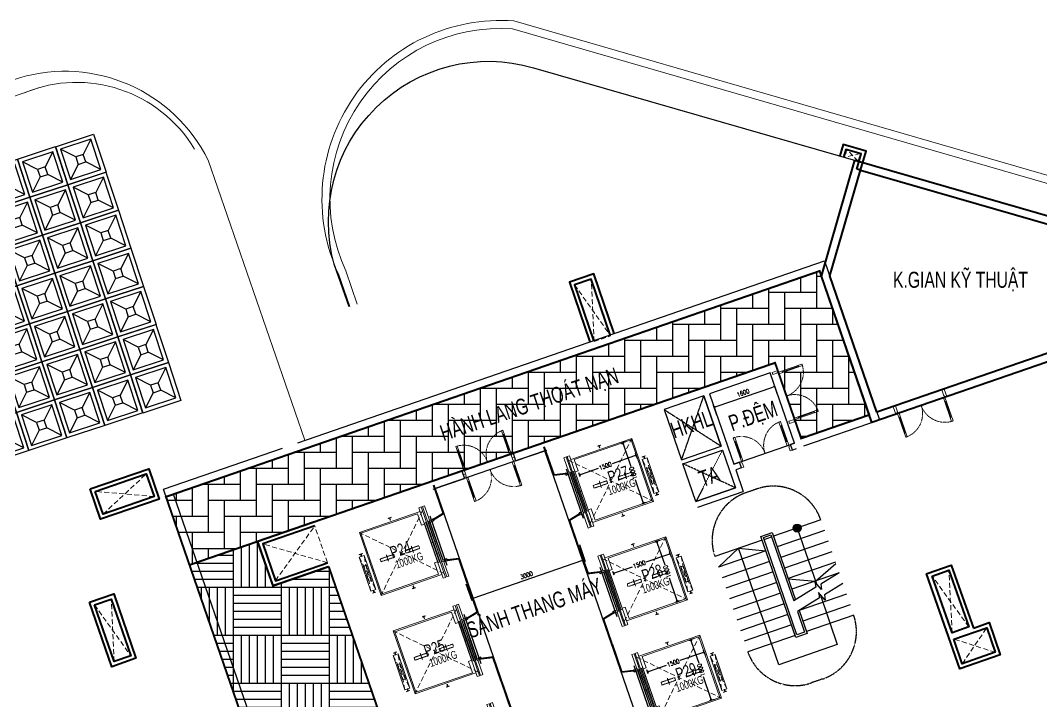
# Model space of a CAD drawing. Header units: millimetres. Extents: x -1307397 to 11565522512, y -626897 to 1138105.
# Drawn here: x 126682 to 152192, y 21143 to 38149 of the extents above; entities that cross this region are included whole.
import ezdxf
from ezdxf.enums import TextEntityAlignment as Align
from ezdxf.xclip import XClip

# ---------------------------------------------------------------- set-up
doc = ezdxf.new("R2010")
doc.units = ezdxf.units.MM
doc.header["$MEASUREMENT"] = 0
doc.header["$XCLIPFRAME"] = 0
for name, pattern in [('HIDDEN', [0.375, 0.25, -0.125]), ('Xref_NT1+NT2_MBDV Cot vach_220729$0$CENTERX2', [4, 2.5, -0.5, 0.5, -0.5]), ('Xref_ST_MBDV Cot vach 30.7.2022$0$CENTERX2', [4, 2.5, -0.5, 0.5, -0.5]), ('Xref_ST_MBDV Cot vach 30.7.2022$0$HIDDEN', [0.375, 0.25, -0.125]), ('Xref_ST_MBDV Cot vach 30.7.2022$0$HIDDEN2', [0.1875, 0.125, -0.0625]), ('Xref_ST_MBDV Cot vach 30.7.2022$0$PHANTOMX2', [5, 2.5, -0.5, 0.5, -0.5, 0.5, -0.5])]:
    doc.linetypes.add(name, pattern=pattern)
for name, color, linetype in [('1-CAPLANH', 4, 'Continuous'), ('AUDIT_I_220808132811-12', 1, 'Continuous'), ('ccu12-Thay', 7, 'Continuous'), ('KT-Net manh', 139, 'Continuous'), ('KT-Tuong', 1, 'Continuous'), ('THAY', 8, 'Continuous'), ('THIET BI', 13, 'Continuous'), ('Xref_NT1+NT2_MBDV Cot vach_220729$0$KT-Text', 7, 'Continuous'), ('Xref_ST_MBDV Cot vach 30.7.2022$0$A-FLOR-STRS-ARROW', 8, 'Continuous'), ('Xref_ST_MBDV Cot vach 30.7.2022$0$KT-Khuat', 9, 'Xref_ST_MBDV Cot vach 30.7.2022$0$HIDDEN'), ('Xref_ST_MBDV Cot vach 30.7.2022$0$KT-Net manh', 139, 'Continuous'), ('Xref_ST_MBDV Cot vach 30.7.2022$0$KT-Text', 7, 'Continuous'), ('Xref_ST_MBDV Cot vach 30.7.2022$0$KT-Thay', 7, 'Continuous'), ('Xref_ST_MBDV Cot vach 30.7.2022$0$KT-Tuong', 1, 'Continuous')]:
    doc.layers.add(name, color=color, linetype=linetype)
for name, color, linetype, lineweight in [('AUDIT_I_220808132811-11', 7, 'Continuous', 9), ('KT-Kich thuoc', 159, 'Continuous', 18), ('KT-lomo nuoc', 3, 'HIDDEN', 5), ('KT-Net cat', 1, 'Continuous', 40), ('SPE-MEP-HVAC', 140, 'Continuous', 0), ('Xref_ST_MBDV Cot vach 30.7.2022$0$CUA', 37, 'Continuous', 13), ('Xref_ST_MBDV Cot vach 30.7.2022$0$KT-Noi that', 36, 'Continuous', 9)]:
    doc.layers.add(name, color=color, linetype=linetype, lineweight=lineweight)
doc.styles.add('Xref_NT1+NT2_MBDV Cot vach_220729$0$Arial', font='arial.ttf', dxfattribs={"width": 0.7})
doc.styles.add('Xref_ST_MBDV Cot vach 30.7.2022$0$Arial', font='arial.ttf', dxfattribs={"width": 0.7})
doc.styles.add('Xref_ST_MBDV Cot vach 30.7.2022$0$DIM', font='vnsimli.shx', dxfattribs={"width": 0.7})
doc.styles.add('Xref_ST_MBDV Cot vach 30.7.2022$0$xref.N.Cot vach tang N2$0$DIM', font='vnsimli.shx', dxfattribs={"width": 0.7})
doc.dimstyles.new('Xref_ST_MBDV Cot vach 30.7.2022$0$CCU 1-100 A1', dxfattribs={"dimscale": 100, "dimtxt": 2.2, "dimasz": 1, "dimexe": 1, "dimexo": 0, "dimgap": 1, "dimtad": 1, "dimdec": 0, "dimdsep": 46, "dimtxsty": 'Xref_ST_MBDV Cot vach 30.7.2022$0$DIM', "dimblk1": 'Xref_ST_MBDV Cot vach 30.7.2022$0$_ARCHTICK', "dimblk2": 'Xref_ST_MBDV Cot vach 30.7.2022$0$_ARCHTICK', "dimsah": 1, "dimcen": 0, "dimdle": 1, "dimclrd": 256, "dimclre": 256, "dimclrt": 31, "dimadec": 0, "dimazin": 0, "dimtfac": 1, "dimtdec": 0, "dimtix": 1, "dimtmove": 2, "dimatfit": 3, "dimldrblk": 'Xref_ST_MBDV Cot vach 30.7.2022$0$_ARCHTICK', "dimfxl": 8, "dimtolj": 1, "dimarcsym": 0})
doc.dimstyles.new('Xref_ST_MBDV Cot vach 30.7.2022$0$xref.N.Cot vach tang N2$0$CCU 1-100 A1', dxfattribs={"dimscale": 100, "dimtxt": 2.2, "dimasz": 1, "dimexe": 1, "dimexo": 0, "dimgap": 1, "dimtad": 1, "dimdec": 0, "dimdsep": 46, "dimtxsty": 'Xref_ST_MBDV Cot vach 30.7.2022$0$xref.N.Cot vach tang N2$0$DIM', "dimblk1": 'Xref_ST_MBDV Cot vach 30.7.2022$0$xref.N.Cot vach tang N2$0$_ARCHTICK', "dimblk2": 'Xref_ST_MBDV Cot vach 30.7.2022$0$xref.N.Cot vach tang N2$0$_ARCHTICK', "dimsah": 1, "dimcen": 0, "dimdle": 1, "dimclrd": 256, "dimclre": 256, "dimclrt": 31, "dimadec": 0, "dimazin": 0, "dimtfac": 1, "dimtdec": 0, "dimtix": 1, "dimtmove": 2, "dimatfit": 3, "dimldrblk": 'Xref_ST_MBDV Cot vach 30.7.2022$0$xref.N.Cot vach tang N2$0$_ARCHTICK', "dimfxl": 8, "dimtolj": 1, "dimarcsym": 0})

# ---------------------------------------------------------------- blocks, each defined once
blk = doc.blocks.new('Xref_ST_MBDV Cot vach 30.7.2022$0$xref.N.Cot vach tang N2$0$_Open90')
at = {"color": 0, "linetype": 'ByBlock', "lineweight": -2}
for p, q in [((0, 0), (-1, 0)), ((-0.5, 0.5), (0, 0)), ((0, 0), (-0.5, -0.5))]:
    blk.add_line(p, q, dxfattribs=at)
blk = doc.blocks.new('*D120')
at = {"layer": 'Defpoints', "color": 5, "transparency": 16777216}
for p, q in [((144060, 28507), (145478, 28996)), ((145594, 28813), (145509, 29060)), ((144082, 28290), (143997, 28538))]:
    blk.add_line(p, q, dxfattribs=at)
at = {"layer": 'Defpoints', "color": 0, "transparency": 16777216}
for p in [(145525, 29013), (145594, 28813), (144082, 28290)]:
    blk.add_point(p, dxfattribs=at)
at = {"layer": 'Defpoints', "color": 5, "transparency": 16777216, "xscale": 50, "yscale": 50, "zscale": 50}
for p, rotation in [((145525, 29013), 19.04713795358448), ((144013, 28491), 199.0471379535845)]:
    blk.add_blockref('Xref_ST_MBDV Cot vach 30.7.2022$0$xref.N.Cot vach tang N2$0$_Open90', p, dxfattribs=dict(at, rotation=rotation))
at = {"layer": 'Defpoints', "color": 5, "transparency": 16777216, "insert": (144735, 28851), "char_height": 110, "attachment_point": 5, "rotation": 19.0471, "style": 'Xref_ST_MBDV Cot vach 30.7.2022$0$xref.N.Cot vach tang N2$0$DIM'}
blk.add_mtext('\\A1;1600', dxfattribs=at)
blk = doc.blocks.new('Xref_ST_MBDV Cot vach 30.7.2022$0$xref.N.Cot vach tang N2$0$_ARCHTICK')
at = {"color": 0, "linetype": 'ByBlock', "const_width": 0.15}
blk.add_lwpolyline([(-0.5, -0.5), (0.5, 0.5)], dxfattribs=at)
blk = doc.blocks.new('*U107')
for p, q in [((-1260, -100), (-1300, -100)), ((-1280, -100), (-1280, -525)), ((-90, -100), (-50, -100)), ((-70, -100), (-70, -525)), ((-1260, -525), (-1300, -525)), ((-90, -525), (-50, -525))]:
    blk.add_line(p, q)
for points in [[(-1350, 150), (-1290, 150), (-1290, 40), (-1300, 40), (-1300, 0), (-1350, 0)], [(-1300, 0), (-1260, 0), (-1260, -625), (-1300, -625)], [(-50, 0), (-90, 0), (-90, -625), (-50, -625)], [(0, 150), (-60, 150), (-60, 40), (-50, 40), (-50, 0), (0, 0)]]:
    blk.add_lwpolyline(points, close=True)
at = {"linetype": 'Xref_ST_MBDV Cot vach 30.7.2022$0$HIDDEN2'}
for centre, start, end in [((-1300, 0), 270, 0), ((-50, 0), 180, 270)]:
    blk.add_arc(centre, 625, start, end, dxfattribs=at)
blk = doc.blocks.new('Xref_ST_MBDV Cot vach 30.7.2022$0$_Open90')
at = {"color": 0, "linetype": 'ByBlock', "lineweight": -2}
for p, q in [((0, 0), (-1, 0)), ((-0.5, 0.5), (0, 0)), ((0, 0), (-0.5, -0.5))]:
    blk.add_line(p, q, dxfattribs=at)
blk = doc.blocks.new('*D28')
at = {"layer": 'Defpoints', "color": 5, "transparency": 16777216}
for p, q in [((-2230, 1494), (-2230, 1596)), ((-2180, 1546), (-1728, 1546)), ((-780, 1546), (-1372, 1546)), ((-730, 1457), (-730, 1596))]:
    blk.add_line(p, q, dxfattribs=at)
at = {"layer": 'Defpoints', "color": 0, "transparency": 16777216}
for p in [(-2230, 1546), (-2230, 1494, 0), (-730, 1457, 0)]:
    blk.add_point(p, dxfattribs=at)
at = {"layer": 'Defpoints', "color": 5, "transparency": 16777216, "xscale": 50, "yscale": 50, "zscale": 50, "rotation": 180}
blk.add_blockref('Xref_ST_MBDV Cot vach 30.7.2022$0$_Open90', (-2230, 1546), dxfattribs=at)
at = {"layer": 'Defpoints', "color": 5, "transparency": 16777216, "xscale": 50, "yscale": 50, "zscale": 50}
blk.add_blockref('Xref_ST_MBDV Cot vach 30.7.2022$0$_Open90', (-730, 1546), dxfattribs=at)
at = {"layer": 'Defpoints', "color": 5, "transparency": 16777216, "insert": (-1550, 1546), "char_height": 110, "attachment_point": 5, "style": 'Xref_ST_MBDV Cot vach 30.7.2022$0$DIM'}
blk.add_mtext('\\A1;1500', dxfattribs=at)
blk = doc.blocks.new('Xref_ST_MBDV Cot vach 30.7.2022$0$_ARCHTICK')
at = {"color": 0, "linetype": 'ByBlock', "const_width": 0.15}
blk.add_lwpolyline([(-0.5, -0.5), (0.5, 0.5)], dxfattribs=at)
blk = doc.blocks.new('*D29')
at = {"layer": 'Defpoints', "color": 5, "transparency": 16777216}
for p, q in [((-879, 1950), (-1000, 1950)), ((-950, 1900), (-950, 1328)), ((-950, 400), (-950, 972)), ((-879, 350), (-1000, 350))]:
    blk.add_line(p, q, dxfattribs=at)
at = {"layer": 'Defpoints', "color": 0, "transparency": 16777216}
for p in [(-879, 1950, 0), (-950, 350), (-879, 350, 0)]:
    blk.add_point(p, dxfattribs=at)
at = {"layer": 'Defpoints', "color": 5, "transparency": 16777216, "xscale": 50, "yscale": 50, "zscale": 50}
for p, rotation in [((-950, 1950), 90), ((-950, 350), 270)]:
    blk.add_blockref('Xref_ST_MBDV Cot vach 30.7.2022$0$_Open90', p, dxfattribs=dict(at, rotation=rotation))
at = {"layer": 'Defpoints', "color": 5, "transparency": 16777216, "insert": (-950, 1150), "char_height": 110, "attachment_point": 5, "rotation": 90, "style": 'Xref_ST_MBDV Cot vach 30.7.2022$0$DIM'}
blk.add_mtext('\\A1;1600', dxfattribs=at)
blk = doc.blocks.new('*U34')
for p, q in [((-1260, 525), (-1300, 525)), ((-1280, 100), (-1280, 525)), ((-90, 525), (-50, 525)), ((-70, 100), (-70, 525)), ((-1260, 100), (-1300, 100)), ((-90, 100), (-50, 100))]:
    blk.add_line(p, q)
for points in [[(-1300, 0), (-1260, 0), (-1260, 625), (-1300, 625)], [(-50, 0), (-90, 0), (-90, 625), (-50, 625)], [(-1350, -100), (-1290, -100), (-1290, -40), (-1300, -40), (-1300, 0), (-1350, 0)], [(0, -100), (-60, -100), (-60, -40), (-50, -40), (-50, 0), (0, 0)]]:
    blk.add_lwpolyline(points, close=True)
at = {"linetype": 'Xref_ST_MBDV Cot vach 30.7.2022$0$HIDDEN2'}
for centre, start, end in [((-1300, 0), 0, 90), ((-50, 0), 90, 180)]:
    blk.add_arc(centre, 625, start, end, dxfattribs=at)
blk = doc.blocks.new('*D118')
at = {"layer": 'Defpoints', "color": 5, "transparency": 16777216}
for p, q in [((140648, 25061), (140793, 24641)), ((137988, 23725), (140729, 24672)), ((137812, 24082), (137957, 23662))]:
    blk.add_line(p, q, dxfattribs=at)
at = {"layer": 'Defpoints', "color": 0, "transparency": 16777216}
for p in [(140648, 25061), (140777, 24688), (137812, 24082)]:
    blk.add_point(p, dxfattribs=at)
at = {"layer": 'Defpoints', "color": 5, "transparency": 16777216, "xscale": 50, "yscale": 50, "zscale": 50}
for p, rotation in [((140777, 24688), 19.04747130685699), ((137941, 23709), 199.0474713068569)]:
    blk.add_blockref('Xref_ST_MBDV Cot vach 30.7.2022$0$xref.N.Cot vach tang N2$0$_Open90', p, dxfattribs=dict(at, rotation=rotation))
at = {"layer": 'Defpoints', "color": 5, "transparency": 16777216, "insert": (139325, 24298), "char_height": 110, "attachment_point": 5, "rotation": 19.0475, "style": 'Xref_ST_MBDV Cot vach 30.7.2022$0$xref.N.Cot vach tang N2$0$DIM'}
blk.add_mtext('\\A1;3000', dxfattribs=at)
blk = doc.blocks.new('ĂERWER')
at = {"layer": 'Xref_ST_MBDV Cot vach 30.7.2022$0$KT-Text', "style": 'Xref_ST_MBDV Cot vach 30.7.2022$0$Arial', "width": 0.7}
for s, rotation, p in [('P27', 19.0475, (-61373, 43783)), ('P24', 19.0468, (-66815, 41905)), ('P28', 19.0475, (-60524, 41326)), ('P25', 19.0468, (-65966, 39447)), ('P29', 19.0475, (-59677, 38868))]:
    blk.add_text(s, height=300, rotation=rotation, dxfattribs=at).set_placement(p, align=Align.CENTER)
for rotation, p in [(19.0475, (-61642, 43402)), (19.0468, (-66948, 41571)), (19.0475, (-60794, 40945)), (19.0468, (-66099, 39113)), (19.0475, (-59945, 38487))]:
    blk.add_text('1000KG', height=200, rotation=rotation, dxfattribs=at).set_placement(p)
blk = doc.blocks.new('*U220')
at = {"layer": 'KT-lomo nuoc', "ltscale": 500}
for p, q in [((-403, 19), (0, 0)), ((-312, -159), (-91, 178))]:
    blk.add_line(p, q, dxfattribs=at)
blk.add_lwpolyline([(-312, -159), (-403, 19), (-91, 178), (0, 0)], close=True, dxfattribs=at)
blk = doc.blocks.new('CTN TN T39')
at = {"layer": 'KT-Net cat', "elevation": 0}
for points in [[(-51383, 24778), (-51245, 25257), (-51821, 25424), (-51904, 25135)], [(-51479, 24806), (-51369, 25189), (-51753, 25300), (-51808, 25108)], [(-51383, 24778), (-51479, 24806)]]:
    blk.add_lwpolyline(points, dxfattribs=at)
at = {"layer": 'KT-lomo nuoc', "linetype": 'HIDDEN', "xscale": -0.9999999999999997, "rotation": 10.8976534755902}
blk.add_blockref('*U220', (-51784, 25101, 0), dxfattribs=at)
blk = doc.blocks.new('Bemai')
at = {"layer": 'THIET BI'}
for p, q in [((100, -100), (400, -400)), ((600, -400), (900, -100)), ((100, -900), (400, -600)), ((600, -600), (900, -900))]:
    blk.add_line(p, q, dxfattribs=at)
for points in [[(0, 0), (1000, 0), (1000, -1000), (0, -1000)], [(900, -100), (100, -100), (100, -900), (900, -900)], [(400, -600), (600, -600), (600, -400), (400, -400)]]:
    blk.add_lwpolyline(points, close=True, dxfattribs=at)
blk = doc.blocks.new('bet1')
at = {"layer": 'THAY', "extrusion": (0, 0, -1), "xscale": -1, "zscale": -1, "rotation": 161.8108607022541}
for p in [(40075, -71636, 0), (41025, -71948, 0), (41975, -72260, 0), (42925, -72572, 0), (39763, -72586, 0), (43875, -72884, 0), (40713, -72898, 0), (44825, -73196, 0), (41663, -73210, 0), (42613, -73522, 0), (39451, -73536, 0), (43563, -73834, 0), (40401, -73848, 0), (44513, -74147, 0), (41351, -74160, 0), (42301, -74472, 0), (39139, -74486, 0), (43251, -74784, 0), (40089, -74798, 0), (44201, -75097, 0), (41039, -75110, 0), (41989, -75422, 0), (38826, -75436, 0), (42939, -75734, 0), (39776, -75748, 0), (43889, -76047, 0), (40726, -76060, 0), (41676, -76372, 0), (38514, -76386, 0), (42627, -76684, 0), (39464, -76698, 0), (43577, -76997, 0), (40414, -77010, 0), (41364, -77322, 0), (38202, -77336, 0), (42314, -77634, 0), (39152, -77648, 0), (43264, -77947, 0), (40102, -77960, 0), (41052, -78272, 0), (42002, -78585, 0), (42952, -78897, 0)]:
    blk.add_blockref('Bemai', p, dxfattribs=at)
blk = doc.blocks.new('*U244')
at = {"linetype": 'HIDDEN', "ltscale": 500}
for p, q in [((-774, 1285), (377, 227)), ((-397, 1512), (0, 0))]:
    blk.add_line(p, q, dxfattribs=at)
blk.add_lwpolyline([(-774, 1285), (-397, 1512), (377, 227), (0, 0)], close=True, dxfattribs=at)
blk = doc.blocks.new('*U245')
at = {"linetype": 'HIDDEN', "ltscale": 500}
for p, q in [((405, 1008), (0, 0)), ((-338, 555), (743, 452))]:
    blk.add_line(p, q, dxfattribs=at)
blk.add_lwpolyline([(-338, 555), (405, 1008), (743, 452), (0, 0)], close=True, dxfattribs=at)
blk = doc.blocks.new('*U246')
at = {"linetype": 'HIDDEN', "ltscale": 500}
for p, q in [((-375, -231), (-787, 1277)), ((-1161, 1047), (0, 0))]:
    blk.add_line(p, q, dxfattribs=at)
blk.add_lwpolyline([(-375, -231), (-1161, 1047), (-787, 1277), (0, 0)], close=True, dxfattribs=at)
blk = doc.blocks.new('*U247')
at = {"linetype": 'HIDDEN', "ltscale": 500}
for p, q in [((839, 1216), (0, 0)), ((-313, 512), (1152, 704))]:
    blk.add_line(p, q, dxfattribs=at)
blk.add_lwpolyline([(-313, 512), (839, 1216), (1152, 704), (0, 0)], close=True, dxfattribs=at)
blk = doc.blocks.new('*U234')
at = {"linetype": 'HIDDEN', "ltscale": 500}
for p, q in [((-376, -229), (-782, 1280)), ((-1157, 1051), (0, 0))]:
    blk.add_line(p, q, dxfattribs=at)
blk.add_lwpolyline([(-376, -229), (-1157, 1051), (-782, 1280), (0, 0)], close=True, dxfattribs=at)
blk = doc.blocks.new('*U271')
at = {"linetype": 'HIDDEN', "ltscale": 500}
for p, q in [((668, 1545), (0, 0)), ((-506, 829), (1174, 716))]:
    blk.add_line(p, q, dxfattribs=at)
blk.add_lwpolyline([(-506, 829), (668, 1545), (1174, 716), (0, 0)], close=True, dxfattribs=at)
blk = doc.blocks.new('A$C13523347')
at = {"layer": 'KT-Net cat'}
for p, q in [((-56139, 39650, 0), (-55303, 42542, 0)), ((-55929, 39656, 0), (-55166, 42296, 0)), ((-54878, 35997, 0), (-56139, 39650, 0)), ((-54754, 36251, 0), (-55929, 39656, 0)), ((-47225, 38639, 0), (-54878, 35997, 0)), ((-47498, 38756, 0), (-54754, 36251, 0))]:
    blk.add_line(p, q, dxfattribs=at)
at = {"layer": 'KT-Net cat', "elevation": 0}
for points in [[(-55303, 42542), (-49817, 40962, -0.22503), (-47225, 38639, -0.22503)], [(-55166, 42295), (-49873, 40770, -0.210478), (-47498, 38756, -0.210478)]]:
    blk.add_lwpolyline(points, format="xyb", dxfattribs=at)
for points in [[(-61318, 38217), (-61825, 39705), (-62431, 39498), (-61923, 38008)], [(-61412, 38184), (-61887, 39578), (-62304, 39436), (-61828, 38041)], [(-68829, 33508), (-70223, 33026), (-69841, 31919), (-68447, 32401)], [(-68796, 33413), (-70096, 32964), (-69779, 32046), (-68480, 32495)], [(-53498, 32222), (-52894, 32435), (-52341, 30863)], [(-52341, 30863), (-51946, 30999), (-51669, 30196), (-52680, 29847), (-53510, 32218), (-53498, 32222)]]:
    blk.add_lwpolyline(points, dxfattribs=at)
for points in [[(-74406, 34337), (-72941, 34843), (-72679, 34082), (-74146, 33581)], [(-74279, 34275), (-73003, 34715), (-72806, 34145), (-74083, 33708)], [(-53370, 32161), (-52955, 32307), (-52457, 30892), (-52872, 30746)], [(-74423, 31506), (-73818, 31715), (-73263, 30108), (-73868, 29899)], [(-74295, 31445), (-73879, 31588), (-73390, 30170), (-73806, 30027)], [(-52830, 30588), (-52008, 30872), (-51796, 30258), (-52618, 29974)]]:
    blk.add_lwpolyline(points, close=True, dxfattribs=at)
at = {"layer": 'SPE-MEP-HVAC', "linetype": 'HIDDEN', "ltscale": 1000, "xscale": -1, "rotation": 230.4488267378189}
for name, p in [('*U246', (-61887, 39578, 0)), ('*U247', (-74279, 34275, 0)), ('*U271', (-70096, 32964, 0)), ('*U244', (-53370, 32161, 0)), ('*U234', (-73879, 31588, 0)), ('*U245', (-52830, 30588, 0))]:
    blk.add_blockref(name, p, dxfattribs=at)
blk = doc.blocks.new('*U487')
for p, q in [((-1260, 525), (-1300, 525)), ((-1280, 100), (-1280, 525)), ((-90, 525), (-50, 525)), ((-70, 100), (-70, 525)), ((-1260, 100), (-1300, 100)), ((-90, 100), (-50, 100))]:
    blk.add_line(p, q)
for points in [[(-1300, 0), (-1260, 0), (-1260, 625), (-1300, 625)], [(-50, 0), (-90, 0), (-90, 625), (-50, 625)], [(-1350, -200), (-1290, -200), (-1290, -40), (-1300, -40), (-1300, 0), (-1350, 0)], [(0, -200), (-60, -200), (-60, -40), (-50, -40), (-50, 0), (0, 0)]]:
    blk.add_lwpolyline(points, close=True)
at = {"linetype": 'Xref_ST_MBDV Cot vach 30.7.2022$0$HIDDEN2'}
for centre, start, end in [((-1300, 0), 0, 90), ((-50, 0), 90, 180)]:
    blk.add_arc(centre, 625, start, end, dxfattribs=at)
blk = doc.blocks.new('Xref_ST_MBDV Cot vach 30.7.2022$0$TM 1000kg')
at = {"layer": 'Xref_ST_MBDV Cot vach 30.7.2022$0$KT-Net manh'}
for p, q in [((-2850, 2500), (-2850, 1742.2)), ((-2832, 2500), (-2832, 1754.4)), ((-2500, 1800), (-2500, 500)), ((-2850, 1742.2), (-2847, 1742.2)), ((-2847, 1742.2), (-2847, 1739.2)), ((-2550, 1674.2), (-2847, 1739.2)), ((-2550, 1692.7), (-2832, 1754.4)), ((-2850, 557.8), (-2847, 557.8)), ((-2850, -100), (-2850, 557.8)), ((-2550, 625.8), (-2847, 560.8)), ((-2847, 557.8), (-2847, 560.8)), ((-2550, 607.3), (-2832, 545.6)), ((-2832, -100), (-2832, 545.6))]:
    blk.add_line(p, q, dxfattribs=at)
at = {"layer": 'Xref_ST_MBDV Cot vach 30.7.2022$0$KT-Net manh', "const_width": 2}
for points in [[(-2847, 1742.2), (-2832, 1754.4)], [(-2847, 557.8), (-2832, 545.6)]]:
    blk.add_lwpolyline(points, dxfattribs=at)
at = {"layer": 'Xref_ST_MBDV Cot vach 30.7.2022$0$KT-Net manh', "ltscale": 2}
for points in [[(-2510, 1700), (-2500, 1700), (-2500, 1650), (-2550, 1650), (-2550, 1700), (-2540, 1700), (-2540, 1690), (-2541.6, 1690), (-2541.6, 1698.4), (-2548.4, 1698.4), (-2548.4, 1651.6), (-2501.6, 1651.6), (-2501.6, 1698.4), (-2508.4, 1698.4), (-2508.4, 1690), (-2510, 1690)], [(-2510, 600), (-2500, 600), (-2500, 650), (-2550, 650), (-2550, 600), (-2540, 600), (-2540, 610), (-2541.6, 610), (-2541.6, 601.6), (-2548.4, 601.6), (-2548.4, 648.4), (-2501.6, 648.4), (-2501.6, 601.6), (-2508.4, 601.6), (-2508.4, 610), (-2510, 610)]]:
    blk.add_lwpolyline(points, close=True, dxfattribs=at)
at = {"layer": 'Xref_ST_MBDV Cot vach 30.7.2022$0$KT-Noi that', "linetype": 'Continuous', "ltscale": 2}
for p, q in [((-2460, 2080, 0), (-2460, 1700, 0)), ((-2400, 2080, 0), (-2460, 2080, 0)), ((-2400, 220, 0), (-2400, 2080, 0)), ((-2370, 220, 0), (-2370, 2080, 0)), ((-2370, 2080, 0), (-2310, 2080, 0)), ((-2310, 220, 0), (-2310, 2080, 0)), ((-2310, 1981, 0), (-700, 1981, 0)), ((-2230, 1950, 0), (-730, 1950, 0)), ((-2230, 1950, 0), (-2230, 1650, 0)), ((-730, 1950, 0), (-730, 350, 0)), ((-700, 1981, 0), (-700, 319, 0)), ((-2455, 650, 0), (-2455, 1650, 0)), ((-2441.3, 620, 0), (-2441.3, 1680, 0)), ((-2411, 1680, 0), (-2441.3, 1680, 0)), ((-2411, 620, 0), (-2411, 1680, 0)), ((-2348, 625, 0), (-2348, 1675, 0)), ((-2348, 1675, 0), (-2314, 1675, 0)), ((-2314, 625, 0), (-2314, 1675, 0)), ((-2310, 1650, 0), (-2230, 1650, 0)), ((-2411, 1150, 0), (-2441.3, 1150, 0)), ((-2314, 1150, 0), (-2348, 1150, 0)), ((-2460, 220, 0), (-2460, 600, 0)), ((-2411, 620, 0), (-2441.3, 620, 0)), ((-2348, 625, 0), (-2314, 625, 0)), ((-2310, 650, 0), (-2230, 650, 0)), ((-2230, 350, 0), (-2230, 650, 0)), ((-2310, 319, 0), (-700, 319, 0)), ((-2230, 350, 0), (-730, 350, 0)), ((-2400, 220, 0), (-2460, 220, 0)), ((-2370, 220, 0), (-2310, 220, 0))]:
    blk.add_line(p, q, dxfattribs=at)
at = {"layer": 'Xref_ST_MBDV Cot vach 30.7.2022$0$KT-Noi that', "linetype": 'Continuous'}
for p, q in [((-1572.5, 2077, 0), (-1572.5, 2082, 0)), ((-1572.5, 2082, 0), (-1535, 2082, 0)), ((-1569.5, 2074, 0), (-1540.1, 2070.9, 0)), ((-1540, 2021, 0), (-1540, 2050, 0)), ((-1537.1, 2054.1, 0), (-1537.1, 2067.9, 0)), ((-1497.5, 2082, 0), (-1535, 2082, 0)), ((-1532.9, 2054.1, 0), (-1532.9, 2067.9, 0)), ((-1530, 2021, 0), (-1530, 2050, 0)), ((-1500.5, 2074, 0), (-1529.9, 2070.9, 0)), ((-1497.5, 2077, 0), (-1497.5, 2082, 0)), ((-1539, 2020, 0), (-1535, 2020, 0)), ((-1531, 2020, 0), (-1535, 2020, 0)), ((-603.5, 1460, 0), (-574.4, 1460, 0)), ((-603.5, 1456.8, 0), (-603.5, 1460, 0)), ((-603.5, 1456.8, 0), (-574.4, 1456.8, 0)), ((-568.2, 1406.2, 0), (-568.2, 1450.6, 0)), ((-565, 1406.2, 0), (-565, 1450.6, 0)), ((-558, 1403.2, 0), (-562, 1403.2, 0)), ((-558, 1400, 0), (-562, 1400, 0)), ((-555, 1406.2, 0), (-555, 1450.6, 0)), ((-551.8, 1406.2, 0), (-551.8, 1450.6, 0)), ((-516.5, 1460, 0), (-545.6, 1460, 0)), ((-516.5, 1456.8, 0), (-545.6, 1456.8, 0)), ((-516.5, 1456.8, 0), (-516.5, 1460, 0)), ((-1540, 279, 0), (-1540, 250, 0)), ((-1539, 280, 0), (-1535, 280, 0)), ((-1531, 280, 0), (-1535, 280, 0)), ((-1530, 279, 0), (-1530, 250, 0)), ((-603.5, 443.2, 0), (-574.4, 443.2, 0)), ((-603.5, 440, 0), (-574.4, 440, 0)), ((-568.2, 493.8, 0), (-568.2, 449.4, 0)), ((-565, 493.8, 0), (-565, 449.4, 0)), ((-558, 500, 0), (-562, 500, 0)), ((-558, 496.8, 0), (-562, 496.8, 0)), ((-555, 493.8, 0), (-555, 449.4, 0)), ((-551.8, 493.8, 0), (-551.8, 449.4, 0)), ((-516.5, 443.2, 0), (-545.6, 443.2, 0)), ((-516.5, 440, 0), (-545.6, 440, 0)), ((-1572.5, 223, 0), (-1572.5, 218, 0)), ((-1572.5, 218, 0), (-1535, 218, 0)), ((-1569.5, 226, 0), (-1540.1, 229.1, 0)), ((-1537.1, 245.9, 0), (-1537.1, 232.1, 0)), ((-1497.5, 218, 0), (-1535, 218, 0)), ((-1532.9, 245.9, 0), (-1532.9, 232.1, 0)), ((-1500.5, 226, 0), (-1529.9, 229.1, 0)), ((-1497.5, 223, 0), (-1497.5, 218, 0))]:
    blk.add_line(p, q, dxfattribs=at)
at = {"layer": 'Xref_ST_MBDV Cot vach 30.7.2022$0$KT-Noi that', "linetype": 'Xref_ST_MBDV Cot vach 30.7.2022$0$HIDDEN', "ltscale": 500}
for p, q in [((-2370, 1981, 0), (-700, 319, 0)), ((-2370, 319, 0), (-700, 1981, 0)), ((-495, 1400, 0), (-625, 500, 0)), ((-495, 500, 0), (-625, 1400, 0))]:
    blk.add_line(p, q, dxfattribs=at)
at = {"layer": 'Xref_ST_MBDV Cot vach 30.7.2022$0$KT-Noi that', "linetype": 'Xref_ST_MBDV Cot vach 30.7.2022$0$CENTERX2'}
for p, q in [((-1815, 1236, 0), (-1815, 1066.7, 0)), ((-1155, 1236, 0), (-1155, 1066.7, 0))]:
    blk.add_line(p, q, dxfattribs=at)
at = {"layer": 'Xref_ST_MBDV Cot vach 30.7.2022$0$KT-Noi that', "linetype": 'Continuous', "ltscale": 2, "elevation": 0}
for points in [[(-2485, 1700), (-2445, 1700), (-2445, 1650), (-2485, 1650)], [(-495, 1400), (-625, 1400), (-625, 500), (-495, 500)], [(-2485, 600), (-2445, 600), (-2445, 650), (-2485, 650)]]:
    blk.add_lwpolyline(points, close=True, dxfattribs=at)
at = {"layer": 'Xref_ST_MBDV Cot vach 30.7.2022$0$KT-Noi that', "linetype": 'Xref_ST_MBDV Cot vach 30.7.2022$0$PHANTOMX2', "elevation": 0}
for points in [[(-1635, 1186), (-1635, 1114), (-1995, 1114), (-1995, 1186)], [(-975, 1186), (-975, 1114), (-1335, 1114), (-1335, 1186)], [(-524, 1150), (-524, 750), (-596, 750), (-596, 1150)]]:
    blk.add_lwpolyline(points, close=True, dxfattribs=at)
at = {"layer": 'Xref_ST_MBDV Cot vach 30.7.2022$0$KT-Noi that', "linetype": 'Continuous'}
for centre, radius, start, end in [((-1569.5, 2077, 0), 3, 180, 270), ((-1540.1, 2067.9, 0), 3, 0, 90), ((-1542.3, 2054.7, 0), 5.25, 295.66972, 353.31728), ((-1529.9, 2067.9, 0), 3, 90, 180), ((-1527.7, 2054.7, 0), 5.25, 186.68272, 244.33028), ((-1500.5, 2077, 0), 3, 270, 0), ((-1539, 2021, 0), 1, 180, 270), ((-1531, 2021, 0), 1, 270, 0), ((-574.4, 1450.6, 0), 9.4, 0, 90), ((-574.4, 1450.6, 0), 6.2, 0, 90), ((-562, 1406.2, 0), 6.2, 180, 270), ((-562, 1406.2, 0), 3, 180, 270), ((-558, 1406.2, 0), 3, 270, 0), ((-558, 1406.2, 0), 6.2, 270, 0), ((-545.6, 1450.6, 0), 9.4, 90, 180), ((-545.6, 1450.6, 0), 6.2, 90, 180), ((-1539, 279, 0), 1, 90, 180), ((-1531, 279, 0), 1, 0, 90), ((-574.4, 449.4, 0), 6.2, 270, 0), ((-574.4, 449.4, 0), 9.4, 270, 0), ((-562, 493.8, 0), 6.2, 90, 180), ((-562, 493.8, 0), 3, 90, 180), ((-558, 493.8, 0), 6.2, 0, 90), ((-558, 493.8, 0), 3, 0, 90), ((-545.6, 449.4, 0), 9.4, 180, 270), ((-545.6, 449.4, 0), 6.2, 180, 270), ((-1569.5, 223, 0), 3, 90, 180), ((-1540.1, 232.1, 0), 3, 270, 0), ((-1542.3, 245.3, 0), 5.25, 6.68272, 64.33028), ((-1527.7, 245.3, 0), 5.25, 115.66972, 173.31728), ((-1529.9, 232.1, 0), 3, 180, 270), ((-1500.5, 223, 0), 3, 0, 90)]:
    blk.add_arc(centre, radius, start, end, dxfattribs=at)
at = {"layer": 'Defpoints', "color": 5}
for base, p1, p2, angle, picture, middle in [((-950.2, 350), (-879.1, 1950, 0), (-879.1, 350, 0), 90, '*D29', (-950.2, 1150)), ((-2230, 1545.8), (-730, 1457.2, 0), (-2230, 1494.3, 0), 180, '*D28', (-1550.1, 1545.8))]:
    dim = blk.add_linear_dim(base=base, p1=p1, p2=p2, angle=angle, dimstyle='Xref_ST_MBDV Cot vach 30.7.2022$0$CCU 1-100 A1', override={"dimscale": 50, "dimblk1": 'Xref_ST_MBDV Cot vach 30.7.2022$0$_Open90', "dimblk2": 'Xref_ST_MBDV Cot vach 30.7.2022$0$_Open90', "dimclrd": 5, "dimclre": 5, "dimclrt": 5, "dimlwd": 65535, "dimlwe": 65535}, dxfattribs=at)
    dim.commit()
    dim.dimension.update_dxf_attribs({"geometry": picture, "text_midpoint": middle, "dimtype": 128})

msp = doc.modelspace()

# ---------------------------------------------------------------- hatches: boundary and pattern name
at = {"layer": 'KT-Net manh', "transparency": 33554618}
h = msp.add_hatch(dxfattribs=at)
h.set_pattern_fill('AR-HBONE', color=256, scale=100, angle=45)
h.set_pattern_definition([(90, (202976.8, -17440.44), (-400, 400), [1200, -400]), (180, (202976.8, -17040.44), (-400, 400), [1200, -400])])
h.paths.add_polyline_path([(130317.7, 26254.9), (146646.9, 31892.6), (147887.1, 28300.4), (146185.6, 27713), (145533.8, 29601), (130905.2, 24553.3)])
at = {"layer": 'KT-Net manh'}
h = msp.add_hatch(dxfattribs=at)
h.set_pattern_fill('AR-PARQ1', color=256, scale=100)
edge = h.paths.add_edge_path()
edge.add_line((134383.1, 24515.2), (132988.8, 24033.7))
edge.add_line((132988.8, 24033.7), (132601.3, 25138.5))
edge.add_line((132601.3, 25138.5), (130905.3, 24553))
edge.add_line((130905.3, 24553), (132634.8, 19543.6))
edge.add_line((132634.8, 19543.6), (124931, 16883.9))
edge.add_line((124931, 16883.9), (125355.3, 15654.8))
edge.add_line((125355.3, 15654.8), (125544.4, 15720.1))
edge.add_line((125544.4, 15720.1), (126523.4, 12884.3))
edge.add_line((126523.4, 12884.3), (120662.9, 10861))
edge.add_line((120662.9, 10861), (119683.8, 13696.7))
edge.add_line((119683.8, 13696.7), (119872.9, 13762))
edge.add_line((119872.9, 13762), (118698, 17164.9))
edge.add_line((118698, 17164.9), (118503.7, 17125.5))
edge.add_line((118503.7, 17125.5), (118103.3, 18264.8))
edge.add_line((118103.3, 18264.8), (117592.5, 18089.5))
edge.add_line((117592.5, 18089.5), (117040.6, 19697.4))
edge.add_line((117040.6, 19697.4), (117551.4, 19872.7))
edge.add_line((117551.4, 19872.7), (117533.2, 19936.5))
edge.add_line((117533.2, 19936.5), (120365.7, 20914.4))
edge.add_line((120365.7, 20914.4), (119778.3, 22615.9))
edge.add_line((119778.3, 22615.9), (115241.1, 21049.4))
edge.add_line((115241.1, 21049.4), (117590.7, 14243.9))
edge.add_line((117590.7, 14243.9), (108327.2, 11045.7))
edge.add_line((108327.2, 11045.7), (107087.1, 14637.7))
edge.add_line((107087.1, 14637.7), (103552, 13417.2))
edge.add_line((103552, 13417.2), (102507.6, 16441.9))
edge.add_line((102507.6, 16441.9), (98995.7, 15229.2))
edge.add_line((98995.7, 15229.2), (103621.8, 7466.5))
edge.add_arc((108136.4, 10961.5), 5709.4, 217.74518, 286.78084)
edge.add_line((109784.8, 5495.3), (132307.6, 13286.6))
edge.add_arc((132022.9, 13787.4), 576, 299.62144, 351.41554)
edge.add_line((132592.5, 13701.4), (132813.4, 14718.1))
edge.add_arc((133457.3, 14589.7), 656.6, 106.37295, 168.72723, ccw=False)
edge.add_line((133272.3, 15219.7), (137132.1, 16547.5))
edge.add_line((137132.1, 16547.5), (134383.1, 24515.2))
h.paths.add_polyline_path([(114201.3, 11804.2), (114579.4, 11934.8), (115558.5, 9098.8), (115180.4, 8968.3)], flags=16)
h.paths.add_polyline_path([(108718.8, 9911.4), (109096.9, 10042), (110076, 7206), (109697.9, 7075.5)], flags=16)
h.paths.add_polyline_path([(104804.8, 9512.2), (106532.2, 10108.6), (106662.7, 9730.5), (104935.3, 9134.1)], flags=16)
h.paths.add_polyline_path([(102964.2, 11562.7), (104573, 12112), (104779.8, 11506.4), (103171, 10957)], flags=16)
at = {"layer": 'Xref_ST_MBDV Cot vach 30.7.2022$0$KT-Net manh'}
h = msp.add_hatch(color=256, dxfattribs=at)
edge = h.paths.add_edge_path(flags=0)
edge.add_arc((146085.5, 25475.1), 100, 199.04714, 559.04714)
h = msp.add_hatch(color=256, dxfattribs=at)
edge = h.paths.add_edge_path(flags=0)
edge.add_arc((146085.5, 25475.1), 100, 199.04714, 559.04714)
msp.add_hatch(color=256, dxfattribs=at).paths.add_polyline_path([(146083.7, 25575.1), (146025.2, 25554.9), (145989.8, 25504.3), (145991, 25442.5), (146028.2, 25393.1), (146087.3, 25375.1), (146145.7, 25395.3), (146181.1, 25446), (146180, 25507.7), (146142.8, 25557.1)], flags=0)
msp.add_hatch(color=256, dxfattribs=at).paths.add_polyline_path([(146083.7, 25575.1), (146025.2, 25554.9), (145989.8, 25504.3), (145991, 25442.5), (146028.2, 25393.1), (146087.3, 25375.1), (146145.7, 25395.3), (146181.1, 25446), (146180, 25507.7), (146142.8, 25557.1)], flags=0)

# ---------------------------------------------------------------- linework, layer by layer
at = {"layer": 'AUDIT_I_220808132811-11', "elevation": 0}
for points in [[(163167.9, 10730), (163178, 12402.2, 0.0851587), (162876.7, 14233.2), (161142, 19247.8), (157014.3, 31178.6, 0.2600452), (154083.7, 33781.4), (139011, 38136.6, 0.5721349), (134624, 31823.7), (134906.9, 31003.8)], [(162967.9, 10730), (162978.1, 12403.5, 0.0851587), (162687.7, 14167.9), (160953, 19182.4), (156825.3, 31112.9, 0.2604673), (154034.4, 33587.5), (138975.6, 37938.6, 0.5713168), (134809.8, 31898.5), (135096, 31069)], [(133783.5, 27666.5), (131368.6, 34661.1, 0.3643585), (126660.6, 36716), (97724.9, 26733.8, 0.4519048), (95508.5, 21080.7), (103621.7, 7466.8, 0.3106789), (109784.7, 5495.6), (132307.5, 13286.9, 0.2299221), (132592.4, 13701.7), (132813.3, 14718.4, -0.27899), (133272.2, 15220), (137692.5, 16740.6, -0.4143404), (138345.1, 16423.5), (146674.3, -7667.2, 0.3197537), (151872.4, -11370), (197009.7, -11370, 0.4808686), (202150.3, -4939.1), (201541.6, -2244), (201496.4, -2043.6), (199720.9, 6476.1)], [(131028.7, 34937.7, 0.3705775), (126783.8, 36345.8)], [(95679.4, 21169.4, -0.4594567), (97719.5, 26318.8), (127155.2, 36473.9)]]:
    msp.add_lwpolyline(points, format="xyb", dxfattribs=at)
at = {"layer": 'AUDIT_I_220808132811-12', "elevation": 0}
msp.add_lwpolyline([(134891.3, 30998.4), (134518.3, 32063.2, -0.5864868), (139495.7, 36969.9), (153012.6, 33076.7, -0.2320153), (155644.9, 30653.2), (161254.3, 14401.8)], format="xyb", dxfattribs=at)
at = {"layer": 'Defpoints', "elevation": 0}
for points in [[(144503, 27071.1), (146015.4, 27593.2), (145410, 29346.6), (143897.6, 28824.5)], [(143197.4, 27175.7), (144189.9, 27518.4), (143755.9, 28775.5), (142763.3, 28432.9)], [(143230, 27081.2), (144222.5, 27423.8), (144548.9, 26478.6), (143556.4, 26135.9)]]:
    msp.add_lwpolyline(points, close=True, dxfattribs=at)
at = {"layer": 'KT-Net manh', "color": 2, "linetype": 'HIDDEN', "ltscale": 10, "const_width": 50, "elevation": 0}
msp.add_lwpolyline([(130317.7, 26254.9), (146646.9, 31892.6), (147887.1, 28300.4), (146185.6, 27713), (145533.8, 29601), (130905.2, 24553.3)], close=True, dxfattribs=at)
at = {"layer": 'KT-Net manh', "color": 3, "linetype": 'Xref_NT1+NT2_MBDV Cot vach_220729$0$CENTERX2', "ltscale": 2, "const_width": 50, "elevation": 0}
msp.add_lwpolyline([(134383.1, 24515.2), (132988.8, 24033.7), (132601.3, 25138.5), (130905.3, 24553), (132634.8, 19543.6), (124931, 16883.9)], dxfattribs=at)
msp.add_lwpolyline([(109784.8, 5495.3), (132307.6, 13286.6, 0.2299221), (132592.5, 13701.4), (132813.4, 14718.1, -0.27899), (133272.3, 15219.7), (137132.1, 16547.5), (134383.1, 24515.2)], format="xyb", dxfattribs=at)
at = {"layer": 'KT-Tuong'}
for p, q in [((133608.1, 27602.5, 0), (146770.7, 32146.9, 0)), ((146770.7, 32146.9, 0), (148141.4, 28176.6, 0)), ((130506.8, 26320.2, 0), (146646.9, 31892.6, 0)), ((146646.9, 31892.6, 0), (147887.1, 28300.4, 0)), ((146185.6, 27713), (147887.1, 28300.4, 0)), ((146250.9, 27523.9), (148141.4, 28176.6)), ((130252.4, 26444, 0), (133230, 27472, 0)), ((132569.5, 19732.7, 0), (130252.4, 26444, 0)), ((132823.8, 19608.9, 0), (130506.8, 26320.2, 0))]:
    msp.add_line(p, q, dxfattribs=at)
at = {"layer": 'Xref_ST_MBDV Cot vach 30.7.2022$0$A-FLOR-STRS-ARROW', "elevation": 0}
for points in [[(147133.2, 24355.7), (146673.9, 24072.4), (146697, 23938.8), (146524.1, 24131.4), (146551.1, 23996.6), (145999.4, 23656.2)], [(147224.9, 24090.2), (146765.6, 23806.9), (146788.7, 23673.3), (146615.7, 23865.9), (146642.7, 23731.1), (146091, 23390.7)]]:
    msp.add_lwpolyline(points, dxfattribs=at)
at = {"layer": 'Xref_ST_MBDV Cot vach 30.7.2022$0$KT-Khuat', "linetype": 'Xref_ST_MBDV Cot vach 30.7.2022$0$HIDDEN', "ltscale": 5}
for p, q in [((143197.4, 27175.7), (143755.9, 28775.5)), ((142763.3, 28432.9), (144189.9, 27518.4)), ((144222.5, 27423.8), (143556.4, 26135.9)), ((144548.9, 26478.6), (143230, 27081.2))]:
    msp.add_line(p, q, dxfattribs=at)
at = {"layer": 'Xref_ST_MBDV Cot vach 30.7.2022$0$KT-Net manh'}
msp.add_line((146181.1, 25446, 0), (146180, 25507.7, 0), dxfattribs=at)
msp.add_line((146181.1, 25446, 0), (146180, 25507.7, 0), dxfattribs=at)
at = {"layer": 'Xref_ST_MBDV Cot vach 30.7.2022$0$KT-Net manh', "elevation": 0}
msp.add_lwpolyline([(137043.7, 26461), (139556.6, 19182.6), (142297.8, 20129), (139785.8, 27404.9)], close=True, dxfattribs=at)
at = {"layer": 'Xref_ST_MBDV Cot vach 30.7.2022$0$KT-Net manh', "linetype": 'Xref_ST_MBDV Cot vach 30.7.2022$0$HIDDEN', "elevation": 0}
for points in [[(146676.3, 25679.1, 0.4141313), (145087, 26452.8), (144802.9, 26354.7, 0.4141313), (144029.6, 24765.3, 1.0000292)], [(147498.7, 23297, -0.4141313), (146725.3, 21707.6), (146441.2, 21609.6, -0.4141313), (144852, 22383.3, -1.0000292)]]:
    msp.add_lwpolyline(points, format="xyb", dxfattribs=at)
at = {"layer": 'Xref_ST_MBDV Cot vach 30.7.2022$0$KT-Net manh', "elevation": 0}
for points in [[(146085.5, 25475.1), (146565.2, 24085.6)], [(144120.9, 24500.6), (144620.3, 24969.3), (145302.5, 24908.6)], [(146656.9, 23820.1), (146868.7, 23206.5), (146901.3, 23112), (147089, 22568.5), (145623.8, 22062.7), (144620.3, 24969.3)], [(145863.2, 24203.8), (146542.4, 24151.8), (147051.6, 24592.1)]]:
    msp.add_lwpolyline(points, dxfattribs=at)
at = {"layer": 'Xref_ST_MBDV Cot vach 30.7.2022$0$KT-Net manh'}
msp.add_circle((146085.5, 25475.1, 0), 100, dxfattribs=at)
msp.add_circle((146085.5, 25475.1, 0), 100, dxfattribs=at)
at = {"layer": 'Xref_ST_MBDV Cot vach 30.7.2022$0$KT-Thay', "extrusion": (-1.21212e-08, -4.22423e-09, 1)}
for p, q in [((146676.3, 25679.1, 0), (145494.7, 25271.1, 0)), ((146767.6, 25414.4, 0), (145586.1, 25006.5, 0)), ((145211.1, 25173.2, 0), (144029.6, 24765.3, 0)), ((146859, 25149.7, 0), (145677.5, 24741.8, 0)), ((145302.5, 24908.6, 0), (144120.9, 24500.6, 0)), ((146950.4, 24885.1, 0), (145768.8, 24477.1, 0)), ((145393.9, 24643.9, 0), (144212.3, 24236, 0)), ((147041.8, 24620.4, 0), (145860.2, 24212.5, 0)), ((145485.3, 24379.2, 0), (144303.7, 23971.3, 0)), ((147133.1, 24355.7, 0), (145951.6, 23947.8, 0)), ((145576.6, 24114.6, 0), (144395.1, 23706.6, 0)), ((145668, 23849.9, 0), (144486.4, 23442, 0)), ((147315.9, 23826.4, 0), (146134.3, 23418.5, 0)), ((145759.4, 23585.2, 0), (144577.8, 23177.3, 0)), ((147407.3, 23561.7, 0), (146225.7, 23153.8, 0)), ((145850.8, 23320.6, 0), (144669.2, 22912.6, 0)), ((147498.7, 23297), (146317.1, 22889.1, 0)), ((145942.1, 23055.9, 0), (144760.6, 22647.9, 0)), ((146033.5, 22791.2, 0), (144852, 22383.3))]:
    msp.add_line(p, q, dxfattribs=at)
at = {"layer": 'Xref_ST_MBDV Cot vach 30.7.2022$0$KT-Thay'}
msp.add_line((145258.4, 25189.6, 0), (145447.4, 25254.8, 0), dxfattribs=at)
at = {"layer": 'Xref_ST_MBDV Cot vach 30.7.2022$0$KT-Thay', "elevation": 0}
for points in [[(146134.6, 23417.6), (146333.4, 22841.9), (146049.8, 22743.9), (145178.5, 25267.8), (145462.1, 25365.7), (146043, 23683.1)], [(146091, 23390.7), (146269.8, 22872.8), (146080.8, 22807.5), (145242.1, 25236.8), (145431.1, 25302.1), (145999.4, 23656.2)]]:
    msp.add_lwpolyline(points, dxfattribs=at)
at = {"layer": 'Xref_ST_MBDV Cot vach 30.7.2022$0$KT-Tuong'}
for p, q in [((143755.9, 28775.5), (144189.9, 27518.4)), ((143897.6, 28824.5), (144503, 27071.1)), ((138987.7, 27341.7), (139768, 27610.3)), ((146015.4, 27593.2), (145920.9, 27560.6)), ((138987.7, 27341.7), (139052.8, 27152.6)), ((139052.8, 27152.6), (139833.1, 27421.2)), ((143197.4, 27175.7), (144189.9, 27518.4)), ((143230, 27081.2), (144222.5, 27423.8)), ((144222.5, 27423.8), (144548.9, 26478.6)), ((146064.4, 27451.4), (145969.8, 27418.8)), ((144644.8, 27120), (144503, 27071.1)), ((136931.3, 26633.8), (137711.2, 26902.3)), ((137711.2, 26902.3), (137776.4, 26713.2)), ((144693.8, 26978.2), (144552, 26929.3)), ((144552, 26929.3), (144739.6, 26385.7)), ((136996.4, 26444.7), (137776.4, 26713.2)), ((143556.4, 26135.9), (144548.9, 26478.6)), ((143605.3, 25994.1), (144739.6, 26385.7))]:
    msp.add_line(p, q, dxfattribs=at)
at = {"layer": 'Xref_ST_MBDV Cot vach 30.7.2022$0$KT-Tuong', "extrusion": (-3.35283e-09, 1.99852e-08, 1)}
for p, q in [((145969.8, 27418.8), (145920.9, 27560.6)), ((144693.8, 26978.2), (144644.8, 27120))]:
    msp.add_line(p, q, dxfattribs=at)

# ---------------------------------------------------------------- block references
at = {"layer": '1-CAPLANH'}
msp.add_blockref('bet1', (168894.5, 105995.7, 0), dxfattribs=at)
at = {"layer": 'ccu12-Thay'}
msp.add_blockref('A$C13523347', (202829.9, -7885.6, 0), dxfattribs=at)
at = {"layer": 'KT-Kich thuoc', "color": 2}
msp.add_blockref('CTN TN T39', (199054.3, 9630, 0), dxfattribs=at)
at = {"layer": 'Xref_ST_MBDV Cot vach 30.7.2022$0$CUA', "xscale": -1}
for name, p, rotation in [('*U107', (146039.7, 28135.8), 109.0471379530762), ('*U107', (145920.9, 27560.6), 199.0471379530761), ('*U34', (137711.2, 26902.3), 18.99710501133985)]:
    msp.add_blockref(name, p, dxfattribs=dict(at, rotation=rotation))
at = {"layer": 'Xref_ST_MBDV Cot vach 30.7.2022$0$CUA', "rotation": 198.9971050113357}
for name, p in [('*U487', (148547.1, 28316.7)), ('*U34', (137776.4, 26713.2))]:
    msp.add_blockref(name, p, dxfattribs=at)
at = {"layer": 'Xref_ST_MBDV Cot vach 30.7.2022$0$KT-Noi that', "rotation": 19.04748280657569}
for p in [(143262.1, 26068.9), (144110.6, 23611.3), (144959.1, 21153.6)]:
    msp.add_blockref('Xref_ST_MBDV Cot vach 30.7.2022$0$TM 1000kg', p, dxfattribs=at)
at = {"layer": 'Xref_ST_MBDV Cot vach 30.7.2022$0$KT-Noi that', "xscale": -1, "rotation": 19.04679309956865}
for p in [(135133, 23262.4), (135981.5, 20804.7), (136830, 18347)]:
    msp.add_blockref('Xref_ST_MBDV Cot vach 30.7.2022$0$TM 1000kg', p, dxfattribs=at)
at = {"layer": 'Xref_ST_MBDV Cot vach 30.7.2022$0$KT-Text'}
ref = msp.add_blockref('ĂERWER', (203036.4, -17110, 0), dxfattribs=at)
XClip(ref).set_block_clipping_path([(-130820.2520998028, -21046.0057929899), (23780.2585777803, 76523.987100163)])
ref = msp.add_blockref('ĂERWER', (203036.4, -17110, 0), dxfattribs=at)
XClip(ref).set_block_clipping_path([(-128219.7414222197, -21046.0057929899), (23780.2585777803, 68525.3211905288)])

# ---------------------------------------------------------------- texts
at = {"layer": 'Xref_NT1+NT2_MBDV Cot vach_220729$0$KT-Text', "extrusion": (-2.08968e-07, 7.9144e-08, 1), "style": 'Xref_NT1+NT2_MBDV Cot vach_220729$0$Arial', "oblique": 360, "width": 0.7}
msp.add_text('HÀNH LANG THOÁT NẠN', height=400, rotation=18.43304, dxfattribs=at).set_placement((139455.7, 28379.2, 0), align=Align.CENTER)
at = {"layer": 'Xref_ST_MBDV Cot vach 30.7.2022$0$KT-Text', "extrusion": (-8.16706e-08, 6.125e-10, 1), "style": 'Xref_ST_MBDV Cot vach 30.7.2022$0$Arial', "width": 0.7}
msp.add_text('K.GIAN KỸ THUẬT', height=400, dxfattribs=at).set_placement((150165.9, 31474, 0), align=Align.CENTER)
at = {"layer": 'Xref_ST_MBDV Cot vach 30.7.2022$0$KT-Text', "extrusion": (-7.73991e-08, -2.60739e-08, 1), "style": 'Xref_ST_MBDV Cot vach 30.7.2022$0$Arial', "width": 0.7}
for s, p in [('P.ĐỆM', (145047.2, 28088.4, 0)), ('HKHL', (143506.5, 27878, 0)), ('TA', (143951.9, 26576.1, 0))]:
    msp.add_text(s, height=400, rotation=19.04714, dxfattribs=at).set_placement(p, align=Align.CENTER)
at = {"layer": 'Xref_ST_MBDV Cot vach 30.7.2022$0$KT-Text', "extrusion": (-7.74205e-08, -2.60102e-08, 1), "style": 'Xref_ST_MBDV Cot vach 30.7.2022$0$Arial', "width": 0.7}
msp.add_text('SẢNH THANG MÁY', height=400, rotation=19, dxfattribs=at).set_placement((139583.6, 23288.8, 0), align=Align.CENTER)

# ---------------------------------------------------------------- dimensions: what is measured, and where the dimension line sits
at = {"layer": 'Defpoints', "color": 5}
dim = msp.add_linear_dim(base=(145525.3, 29012.7), p1=(144082, 28290.4), p2=(145594.4, 28812.6), angle=199.04714, dimstyle='Xref_ST_MBDV Cot vach 30.7.2022$0$xref.N.Cot vach tang N2$0$CCU 1-100 A1', override={"dimscale": 50, "dimblk1": 'Xref_ST_MBDV Cot vach 30.7.2022$0$xref.N.Cot vach tang N2$0$_Open90', "dimblk2": 'Xref_ST_MBDV Cot vach 30.7.2022$0$xref.N.Cot vach tang N2$0$_Open90', "dimclrd": 5, "dimclre": 5, "dimclrt": 5, "dimlwd": 65535, "dimlwe": 65535}, dxfattribs=at)
dim.commit()
dim.dimension.update_dxf_attribs({"geometry": '*D120', "text_midpoint": (144734.9, 28850.9)})
dim = msp.add_aligned_dim(p1=(137812.3, 24081.6), p2=(140648.1, 25060.6), distance=-394.2, dimstyle='Xref_ST_MBDV Cot vach 30.7.2022$0$xref.N.Cot vach tang N2$0$CCU 1-100 A1', override={"dimscale": 50, "dimblk1": 'Xref_ST_MBDV Cot vach 30.7.2022$0$xref.N.Cot vach tang N2$0$_Open90', "dimblk2": 'Xref_ST_MBDV Cot vach 30.7.2022$0$xref.N.Cot vach tang N2$0$_Open90', "dimclrd": 5, "dimclre": 5, "dimclrt": 5, "dimlwd": 65535, "dimlwe": 65535}, dxfattribs=at)
dim.commit()
dim.dimension.update_dxf_attribs({"geometry": '*D118', "text_midpoint": (139324.6, 24297.7)})

doc.saveas('drawing.dxf')
